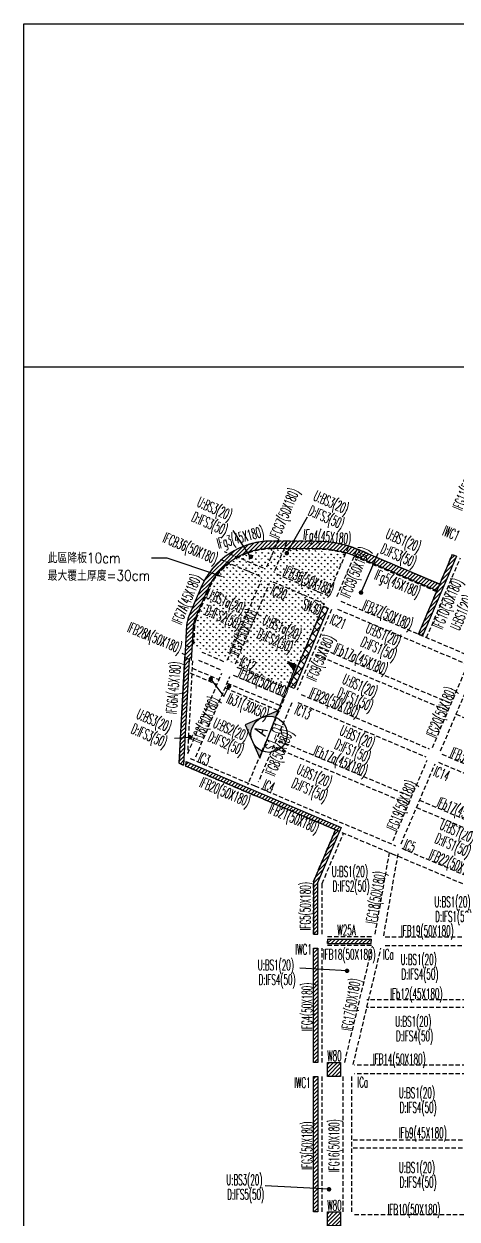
# Model space of a CAD drawing. Header units: centimetres. Extents: x -47768 to 194820, y -149527 to 141949.
# Drawn here: x 58622 to 61099, y 14193 to 21028 of the extents above; entities that cross this region are included whole.
import ezdxf
from ezdxf import colors
from ezdxf.entities.mleader import LeaderData, LeaderLine
from ezdxf.enums import TextEntityAlignment as Align
from ezdxf.math import Vec2, Vec3

# ---------------------------------------------------------------- set-up
doc = ezdxf.new("R2010")
doc.units = ezdxf.units.CM
doc.linetypes.add('CENTER', pattern=[2, 1.25, -0.25, 0.25, -0.25])
doc.linetypes.add('HIDDEN', pattern=[0.375, 0.25, -0.125])
doc.layers.get('0').update_dxf_attribs({"color": 8})
for name, color, linetype in [('0S-B', 6, 'HIDDEN'), ('0S-J', 3, 'HIDDEN'), ('0S-Shear wall', 7, 'Continuous'), ('0S-WALL', 40, 'Continuous'), ('1S-BN', 7, 'Continuous'), ('1S-CN', 2, 'Continuous'), ('1S-FSN(主樓)', 11, 'Continuous'), ('1S-JN', 3, 'Continuous'), ('1S-SN', 4, 'Continuous'), ('1S-SWN', 7, 'Continuous'), ('1S-TEXT', 7, 'Continuous'), ('1S-WN', 40, 'Continuous'), ('detail', 1, 'Continuous'), ('FORHA', 8, 'Continuous'), ('J', 3, 'HIDDEN')]:
    doc.layers.add(name, color=color, linetype=linetype)
doc.layers.add('0S-繪圖區', color=171, linetype='Continuous', plot=False)
doc.styles.add('ae', font='romans.shx', dxfattribs={"bigfont": 'chineset.shx'})
doc.styles.add('CHINA', font='romans.shx', dxfattribs={"width": 0.85, "bigfont": 'chineset.shx'})
doc.styles.add('txt', font='romans.shx', dxfattribs={"height": 0.2, "bigfont": 'chineset.shx'})
pattern_1 = [(45, (-75760.801, -23877.226), (-11.2253202, 11.2253202), [])]
pattern_2 = [(45, (-16251.604, -7087.881), (-11.22532, 11.22532), [])]

# ---------------------------------------------------------------- blocks, each defined once
blk = doc.blocks.new('zw$B17F')
at = {"color": 0, "ltscale": 100}
blk.add_lwpolyline([(0, 8100), (10890, 8100), (10890, 0), (0, 0)], close=True, dxfattribs=at)
blk = doc.blocks.new('*U126')
at = {"layer": 'detail', "linetype": 'Continuous'}
h = blk.add_hatch(color=256, dxfattribs=at)
h.paths.add_polyline_path([(3699.5, 3449.3), (3655.4, 3493.4), (3611.3, 3449.3, -0.394082)])
h.paths.add_polyline_path([(3564, 3402), (3590.7, 3402, -0.189933), (3608.1, 3446.2)])
h.paths.add_polyline_path([(3746.8, 3402), (3702.7, 3446.2, -0.189933), (3720, 3402)])
blk.add_hatch(color=256, dxfattribs=at).paths.add_polyline_path([(3920.9, 3435.7), (3899.4, 3402), (3920.9, 3402)])
at = {"layer": 'detail', "linetype": 'CENTER'}
for p, q in [((3920.9, 3435.7), (3899.2, 3402.2)), ((3920.9, 3402), (3920.9, 3435.7)), ((3720, 3402), (3920.9, 3402))]:
    blk.add_line(p, q, dxfattribs=at)
at = {"layer": 'detail', "linetype": 'Continuous'}
blk.add_line((3720, 3402.2), (3590.7, 3401.9), dxfattribs=at)
blk.add_lwpolyline([(3720, 3402), (3746.8, 3402), (3655.4, 3493.4), (3564, 3402), (3590.7, 3402)], dxfattribs=at)
blk.add_circle((3655.4, 3402), 64.7, dxfattribs=at)
at = {"layer": 'detail', "linetype": 'Continuous', "style": 'CHINA', "flags": 8}
for tag, height, width, p in [('A', 45, 0.9, (3655.4, 3434.4)), ('S1-1', 35, 0.7, (3655.4, 3375.7))]:
    blk.add_attdef(tag, text='', height=height, dxfattribs=dict(at, width=width)).set_placement(p, align=Align.MIDDLE)

msp = doc.modelspace()

# ---------------------------------------------------------------- hatches: boundary and pattern name
at = {"layer": '0S-Shear wall', "ltscale": 100}
h = msp.add_hatch(dxfattribs=at)
h.set_pattern_fill('ANSI37', color=256, scale=10)
h.set_pattern_definition([(45, (60139.186, 17226.733), (-22.4506, 22.4506), []), (135, (60139.186, 17226.733), (-22.4506, -22.4506), [])])
h.paths.add_polyline_path([(60334.5515, 17698.7071), (60362.1666, 17686.9852), (60166.8011, 17226.7328), (60139.1859, 17238.4547)])
at = {"layer": '0S-WALL'}
h = msp.add_hatch(dxfattribs=at)
h.set_pattern_fill('ANSI31', color=256, scale=5)
h.set_pattern_definition([(45, (-31027.88, -24120.562), (-11.2253202, 11.2253202), [])])
edge = h.paths.add_edge_path()
edge.add_line((60999.4014, 17824.0379), (60570.9312, 18005.9127))
edge.add_arc((60292.5684, 17423.7455), 645.2941, 64.44523873, 89.82793486)
edge.add_line((60294.5063, 18069.0367), (60040.9713, 18070.7925))
edge.add_arc((60037.9244, 17630.803), 440, 89.60323383, 157.06302093)
edge.add_line((59632.7134, 17802.2791), (59565.9343, 17644.4749))
edge.add_arc((59740.9117, 17570.4284), 190, 157.06302093, 175.67701337)
edge.add_line((59551.4523, 17584.7504), (59541.781, 17405.0603))
edge.add_line((59541.781, 17405.0603), (59580.9442, 17388.4366))
edge.add_line((59580.9442, 17388.4366), (59591.3698, 17582.1421))
edge.add_arc((59740.9117, 17570.4284), 150, 157.06302093, 175.52115865, ccw=False)
edge.add_line((59602.7716, 17628.8862), (59669.5508, 17786.6904))
edge.add_arc((60037.9244, 17630.803), 400, 89.60323383, 157.06302093, ccw=False)
edge.add_line((60040.6943, 18030.7934), (60294.3089, 18029.0371))
edge.add_arc((60292.5684, 17423.7455), 605.2941, 65.93631561, 89.83524063, ccw=False)
edge.add_line((60539.3781, 17976.4352), (60983.7721, 17787.2177))
edge.add_line((60983.7721, 17787.2177), (60999.4014, 17824.0379))
h = msp.add_hatch(dxfattribs=at)
h.set_pattern_fill('ANSI31', color=256, scale=5)
h.set_pattern_definition([(45, (60884.054, 17542.53), (-11.2253, 11.2253), [])])
h.paths.add_polyline_path([(61071.6054, 17994.1398), (61094.618, 17984.3715), (60901.2059, 17528.7211), (60878.1932, 17538.4894)])
h = msp.add_hatch(dxfattribs=at)
h.set_pattern_fill('ANSI31', color=256, scale=5)
h.set_pattern_definition(pattern_2)
h.paths.add_polyline_path([(59509.1974, 16799.6658), (59533.6744, 16789.276), (59566.258, 17394.6705), (59541.7748, 17404.9458), (59541.781, 17405.0603)])
h = msp.add_hatch(dxfattribs=at)
h.set_pattern_fill('ANSI31', color=256, scale=5)
h.set_pattern_definition(pattern_2)
h.paths.add_polyline_path([(59541.817, 17405.0451), (59541.781, 17405.0603), (59542.6384, 17420.9918), (59547.6779, 17418.8526)])
h.paths.add_polyline_path([(59566.258, 17394.6705), (59541.817, 17405.0451)])
h = msp.add_hatch(dxfattribs=at)
h.set_pattern_fill('ANSI31', color=256, scale=5)
h.set_pattern_definition([(45, (59548.36, 16410.308), (-11.22532, 11.22532), [])])
h.paths.add_polyline_path([(59549.7897, 16809.5945), (60436.2358, 16433.3204), (60426.4675, 16410.3078), (59548.3605, 16783.0421)])
h = msp.add_hatch(dxfattribs=at)
h.set_pattern_fill('ANSI31', color=256, scale=5)
h.set_pattern_definition([(45, (60277.438, 15822.277), (-11.2253, 11.2253), [])])
edge = h.paths.add_edge_path()
edge.add_line((60403.4549, 16420.076), (60277.4381, 16123.1991))
edge.add_line((60277.4381, 16123.1991), (60277.4381, 15822.2766))
edge.add_line((60277.4381, 15822.2766), (60302.4381, 15822.2766))
edge.add_line((60302.4381, 15822.2766), (60302.4381, 16118.1128))
edge.add_line((60302.4381, 16118.1128), (60427.6083, 16412.9952))
h = msp.add_hatch(dxfattribs=at)
h.set_pattern_fill('ANSI31', color=256, scale=5)
h.set_pattern_definition(pattern_1)
h.paths.add_polyline_path([(60357.4373, 15769.8315), (60607.4354, 15769.7766), (60607.4409, 15794.7766), (60357.4428, 15794.8315)])
h = msp.add_hatch(dxfattribs=at)
h.set_pattern_fill('ANSI31', color=256, scale=5)
h.set_pattern_definition(pattern_1)
h.paths.add_polyline_path([(60277.44, 15742.3315), (60302.44, 15742.3315), (60302.44, 15089.127), (60277.44, 15089.127)])
h = msp.add_hatch(dxfattribs=at)
h.set_pattern_fill('ANSI31', color=256, scale=5)
h.set_pattern_definition([(45, (-15403.363, -8868.03), (-11.22532, 11.22532), [])])
h.paths.add_polyline_path([(60357.4379, 15089.127), (60432.4379, 15089.127), (60432.4379, 15009.127), (60357.4379, 15009.127)])
h = msp.add_hatch(dxfattribs=at)
h.set_pattern_fill('ANSI31', color=256, scale=5)
h.set_pattern_definition(pattern_1)
h.paths.add_polyline_path([(60277.44, 15009.127), (60302.44, 15009.127), (60302.44, 14234.1824), (60277.44, 14234.1824)])
h = msp.add_hatch(dxfattribs=at)
h.set_pattern_fill('ANSI31', color=256, scale=5)
h.set_pattern_definition([(45, (-15403.363, -9723.03), (-11.22532, 11.22532), [])])
h.paths.add_polyline_path([(60357.4379, 14234.127), (60432.4379, 14234.127), (60432.4379, 14154.127), (60357.4379, 14154.127)])
at = {"layer": 'FORHA'}
h = msp.add_hatch(dxfattribs=at)
h.set_pattern_fill('GRASS', color=8, angle=358.73807372)
h.set_pattern_definition([(448.738074, (-32822.648, -35016.721), (-17.560612, 18.3517003), [4.7625, -31.1585245]), (403.738074, (-32822.648, -35016.721), (-17.560612, 18.3517003), [4.7625, -20.6375]), (493.738074, (-32822.648, -35016.721), (-18.3517003, -17.560612), [4.7625, -20.6375])])
h.paths.add_polyline_path([(59590.4127, 17471.3951), (59600.049, 17604.8877), (59762.5543, 17914.0615, -0.028387885), (59796.4057, 17943.4319), (59791.138, 17945.6679, -0.037393363), (59840.779, 17978.9146), (59846.5998, 17976.4438, -0.009559629), (59859.9502, 17983.5051), (59907.7072, 17994.9406), (59914.4707, 17984.6059, 0.024857908), (59914.1513, 17984.099, 1.710117025), (59924.6595, 17984.099, 0.551875447), (59914.4707, 17984.6059), (59907.7072, 17994.9406), (59975.5739, 18011.1913), (59984.5886, 17968.8123), (59976.5191, 17967.0958), (59994.8876, 17920.3956), (59992.658, 17970.5288), (59984.5886, 17968.8123), (59975.5739, 18011.1913), (60036.8774, 18025.8705, -0.00239386), (60040.6597, 18025.8624), (60055.1294, 18025.7622), (60057.2456, 18030.7477), (60110.1032, 18027.3072), (60109.2882, 18025.3872), (60137.9583, 18025.1886), (60127.8575, 18006.6469, 0.410201845), (60119.7194, 18004.3091, 1.710117025), (60130.2276, 18004.3091, 0.140783939), (60127.8575, 18006.6469), (60137.9583, 18025.1886), (60143.2089, 18025.1523), (60439.406, 18005.8726, -0.009869384), (60462.2632, 17999.624), (60464.2297, 18004.2568), (60340.0504, 17696.373), (60334.5515, 17698.7071), (60139.1859, 17238.4547), (60015.2346, 17291.0689), (60059.6448, 17404.0709), (60072.3903, 17436.5021), (60022.2345, 17456.2135), (60059.4286, 17404.1559), (60059.6448, 17404.0709), (60015.2346, 17291.0689)])
h.paths.add_polyline_path([(59998.5128, 17673.3484), (59871.3299, 17373.7241), (59759.7647, 17421.0807), (59886.9477, 17720.705)], flags=24)
h.paths.add_polyline_path([(60209.8017, 17456.7274), (59957.4749, 17567.8205), (60006.3124, 17678.7455), (60258.6392, 17567.6523)], flags=24)
h.paths.add_polyline_path([(59863.1398, 17519.6636), (59630.3072, 17622.174), (59679.1447, 17733.0989), (59911.9772, 17630.5886)], flags=24)
h.paths.add_polyline_path([(60117.0663, 17712.4036), (60007.9865, 17758.7052), (60043.1523, 17841.5507), (60152.2321, 17795.249)], flags=24)
h.paths.add_polyline_path([(60156.9781, 18223.9422), (60018.0732, 17896.7028), (59906.508, 17944.0594), (60045.4129, 18271.2989)], flags=9)
h.paths.add_polyline_path([(60129.495, 17134.1495), (59803.6363, 17272.4683), (59850.9929, 17384.0335), (60176.8516, 17245.7147)], flags=9)
h.paths.add_polyline_path([(60388.413, 17717.8343), (60062.5543, 17856.1531), (60109.9109, 17967.7183), (60435.7696, 17829.3995)], flags=9)
h.paths.add_polyline_path([(59886.9686, 17605.908), (59635.1041, 17718.0453), (59684.4006, 17828.767), (59936.2651, 17716.6298)], flags=9)
h.paths.add_polyline_path([(60159.7711, 17387.4653), (59926.9386, 17489.9756), (59975.776, 17600.9005), (60208.6086, 17498.3902)], flags=9)
h.paths.add_polyline_path([(60460.4376, 17912.4927), (60139.5753, 17944.9521), (60151.774, 18065.5366), (60472.6363, 18033.0772)], flags=9)
h.paths.add_polyline_path([(60316.36, 17626.1659), (60184.9486, 17678.0962), (60218.0252, 17761.7977), (60349.4366, 17709.8674)], flags=9)
h.paths.add_polyline_path([(59938.0649, 17303.1302), (59828.9851, 17349.4318), (59864.1509, 17432.2773), (59973.2307, 17385.9756)], flags=9)

# ---------------------------------------------------------------- linework, layer by layer
at = {"layer": '0S-B', "ltscale": 100}
for p, q in [((60011.4158, 17922.7106), (60082.3088, 18089.724)), ((60057.4411, 17903.174), (60128.3341, 18070.1875)), ((59991.7469, 17914.7636), (59769.1822, 18009.2367)), ((60365.81, 17772.2792), (60481.283, 18044.3631)), ((60411.8364, 17752.7455), (60527.3095, 18024.8294)), ((60479.9544, 18041.2331), (60527.3093, 18024.8289)), ((60878.193, 17538.4895), (61071.6052, 17994.1399)), ((59972.2103, 17868.7383), (59749.6457, 17963.2114)), ((60924.2183, 17518.953), (61117.6304, 17974.6033)), ((59784.7918, 17388.8178), (59980.1573, 17849.0702)), ((60065.3873, 17883.5051), (60359.9488, 17758.4711)), ((59830.817, 17369.2812), (60026.1826, 17829.5336)), ((60045.8507, 17837.4799), (60340.4123, 17712.4459)), ((60433.5892, 17727.2126), (61165.3906, 17416.5814)), ((60334.5517, 17698.6387), (60139.1861, 17238.3863)), ((60380.5769, 17679.1022), (60185.2114, 17218.8497)), ((60414.0526, 17681.1874), (61145.854, 17370.5562)), ((59567.2145, 17464.8779), (59545.4967, 17474.0965)), ((59765.1228, 17380.8708), (59640.8547, 17433.6195)), ((59547.6779, 17418.8526), (59525.9601, 17428.0713)), ((59745.5863, 17334.8455), (59621.3181, 17387.5942)), ((59558.6461, 16856.0521), (59753.5331, 17315.1769)), ((59604.6714, 16836.5155), (59799.5583, 17295.6404)), ((59819.2266, 17303.587), (60113.7882, 17178.5531)), ((59838.7632, 17349.6123), (60133.3248, 17224.5783)), ((60958.419, 16890.6426), (61153.779, 17350.8226)), ((61004.4433, 16871.1039), (61199.8033, 17331.2839)), ((60107.9276, 17164.7459), (59900.8401, 16676.8783)), ((60206.9651, 17193.3198), (60938.7665, 16882.6886)), ((60153.9529, 17145.2094), (59961.9983, 16692.9927)), ((60187.4286, 17147.2946), (60919.2299, 16836.6633)), ((59573.3655, 16826.7461), (59941.5674, 16670.4537)), ((60732.2659, 16357.8637), (60927.1606, 16817.0023)), ((61012.427, 16851.4775), (61744.2265, 16540.841)), ((59553.8289, 16780.7209), (59922.0309, 16624.4284)), ((60778.2911, 16338.327), (60973.1857, 16797.4656)), ((60992.8901, 16805.4524), (61724.6897, 16494.8159)), ((59922.0309, 16624.4284), (60727.4727, 16282.5393)), ((59941.5674, 16670.4537), (60747.0092, 16328.5645)), ((60630.0546, 15822.3317), (60713.0525, 16292.9581)), ((60679.2947, 15813.6479), (60762.2926, 16284.2743)), ((60727.4766, 16282.55), (61532.9139, 15940.6491)), ((60782.6618, 16313.4422), (61516.8003, 16001.8075)), ((60608.3864, 15807.3315), (60357.44, 15807.3315)), ((60688.3864, 15807.3315), (61536.7473, 15807.3315)), ((60277.4379, 15089.1276), (60277.4379, 15742.2767)), ((60327.4379, 15089.1276), (60327.4379, 15742.2767)), ((60608.3864, 15757.3315), (60357.44, 15757.3315)), ((60456.2837, 15089.1276), (60614.9589, 15753.8853)), ((60504.9174, 15077.5189), (60663.5926, 15742.2766)), ((60688.3864, 15757.3315), (61536.7473, 15757.3315)), ((61452.4379, 15074.1824), (60512.4379, 15074.1824)), ((60277.4379, 14234.1276), (60277.4379, 15009.1276)), ((60327.4379, 14234.1276), (60327.4379, 15009.1276)), ((60447.4381, 14234.1276), (60447.4381, 15009.1276)), ((60497.4381, 14234.1276), (60497.4381, 15009.1276)), ((61452.4379, 15024.1824), (60512.4379, 15024.1824)), ((60512.4379, 14219.1824), (61452.4379, 14219.1824))]:
    msp.add_line(p, q, dxfattribs=at)
for points in [[(60128.3343, 18070.188), (60074.1752, 18070.5631)], [(59585.8395, 17386.3586), (59557.2752, 16855.6406)], [(60277.4379, 15822.2767), (60277.4379, 16123.1992), (60403.4547, 16420.0761)], [(60327.4379, 15822.2767), (60327.4379, 16113.0266), (60449.48, 16400.5396)]]:
    msp.add_lwpolyline(points, dxfattribs=at)
for points in [[(59795.5641, 17998.0385, 0.147844683), (59632.7134, 17802.2797), (59565.9343, 17644.4755, 0.081397923), (59551.4523, 17584.751), (59509.1974, 16799.6664), (60403.4549, 16420.0766)], [(59796.4057, 17943.363, 0.128854072), (59674.1554, 17784.7418), (59607.3763, 17626.9376, 0.080608444), (59596.3593, 17581.8119), (59590.4127, 17471.3262)]]:
    msp.add_lwpolyline(points, format="xyb", dxfattribs=at)
at = {"layer": '0S-J', "ltscale": 100}
for p, q in [((60509.6969, 17983.4193), (60981.7888, 17782.6284)), ((60527.3095, 18024.8294), (60999.4014, 17824.0385)), ((60305.4331, 17463.6865), (61064.85, 17141.3459)), ((60287.8508, 17422.2635), (61047.2677, 17099.923)), ((61093.2907, 17080.3881), (61852.7341, 16758.0363)), ((60061.4931, 16888.9983), (60820.8977, 16566.663)), ((60079.0755, 16930.4213), (60838.48, 16608.0859)), ((60866.9224, 16547.1274), (61626.3769, 16224.7709)), ((60884.5047, 16588.5504), (61643.9592, 16266.1938)), ((61491.4842, 15447.7794), (60582.5559, 15447.7794)), ((61491.4842, 15402.7794), (60582.5559, 15402.7794)), ((61467.44, 14644.1824), (60497.4381, 14644.1824)), ((61467.44, 14599.1824), (60497.4381, 14599.1824))]:
    msp.add_line(p, q, dxfattribs=at)
for points in [[(60074.1752, 18070.5631), (60040.9713, 18070.793, 0.148648019), (59795.5641, 17998.0385)], [(60479.9546, 18041.2336, 0.073036992), (60294.5063, 18069.0373), (60128.3343, 18070.188)], [(60055.1294, 18025.6933), (60040.6597, 18025.7935, 0.128846802), (59846.5998, 17976.3749, 0.128846802)], [(60462.2632, 17999.5551, 0.071052828), (60294.2845, 18024.0372), (60109.2882, 18025.3183)]]:
    msp.add_lwpolyline(points, format="xyb", dxfattribs=at)
at = {"layer": '0S-Shear wall', "ltscale": 100}
msp.add_lwpolyline([(60334.5515, 17698.7071), (60362.1666, 17686.9852), (60166.8011, 17226.7328), (60139.1859, 17238.4547), (60334.5515, 17698.7071)], dxfattribs=at)
at = {"layer": '0S-WALL'}
for p, q in [((60357.4428, 15794.8315), (60357.44, 15782.3315)), ((60357.4428, 15794.8315), (60607.4409, 15794.7766)), ((60607.4409, 15794.7766), (60607.4381, 15782.2766)), ((60357.4373, 15769.8315), (60357.44, 15782.3315)), ((60357.4373, 15769.8315), (60607.4354, 15769.7766)), ((60607.4354, 15769.7766), (60607.4381, 15782.2766))]:
    msp.add_line(p, q, dxfattribs=at)
msp.add_lwpolyline([(59580.9442, 17388.4366), (59591.3698, 17582.1421, -0.080713411), (59602.7716, 17628.8862), (59669.5508, 17786.6904, -0.303155086), (60040.6943, 18030.7934), (60294.3089, 18029.0371, -0.104658361), (60539.3781, 17976.4352), (60983.7721, 17787.2177), (60999.4014, 17824.0379), (60570.9312, 18005.9127, 0.111207977), (60294.5063, 18069.0367), (60040.9713, 18070.7925, 0.303155086), (59632.7134, 17802.2791), (59565.9343, 17644.4749, 0.081397923), (59551.4523, 17584.7504), (59541.7748, 17404.9458)], format="xyb", dxfattribs=at)
at = {"layer": '0S-WALL', "ltscale": 100}
msp.add_lwpolyline([(61071.6054, 17994.1398), (61094.618, 17984.3715), (60901.2059, 17528.7211), (60878.1932, 17538.4894), (61071.6054, 17994.1398)], dxfattribs=at)
at = {"layer": '0S-WALL'}
for points in [[(59541.7748, 17404.9458), (59566.258, 17394.6705), (59533.6744, 16789.276), (59509.1974, 16799.6658), (59541.781, 17405.0603)], [(59549.7897, 16809.5945), (60436.2358, 16433.3204), (60426.4675, 16410.3078), (59548.3605, 16783.0421), (59549.7897, 16809.5945)], [(60403.4549, 16420.076), (60277.4381, 16123.1991), (60277.4381, 15822.2766), (60302.4381, 15822.2766), (60302.4381, 16118.1128), (60427.6083, 16412.9952)]]:
    msp.add_lwpolyline(points, dxfattribs=at)
for points in [[(60277.44, 15742.3315), (60302.44, 15742.3315), (60302.44, 15089.127), (60277.44, 15089.127)], [(60277.44, 15009.127), (60302.44, 15009.127), (60302.44, 14234.1824), (60277.44, 14234.1824)]]:
    msp.add_lwpolyline(points, close=True, dxfattribs=at)
at = {"layer": '1S-JN'}
for p, q in [((59690.0217, 17281.4587), (59764.443, 17181.7856)), ((59764.443, 17181.7856), (59794.2241, 17238.8209))]:
    msp.add_line(p, q, dxfattribs=at)
at = {"layer": '1S-JN', "const_width": 13.5}
for points in [[(59684.7676, 17284.4151, -0.584755303), (59695.2758, 17284.4151, -1.710117025), (59684.7676, 17284.4151, -0.557367557)], [(59788.97, 17241.7773, -0.584755303), (59799.4782, 17241.7773, -1.710117025), (59788.97, 17241.7773, -0.557367557)]]:
    msp.add_lwpolyline(points, format="xyb", dxfattribs=at)
at = {"layer": '1S-SN', "ltscale": 100}
for p, q in [((60124.9735, 18001.3527), (60243.1384, 18209.9348)), ((59917.6889, 17979.6883), (59818.1607, 18131.7701)), ((60549.3869, 17775.9702), (60647.2062, 18001.7408)), ((59569.6681, 16946.794), (59483.0033, 16941.7086))]:
    msp.add_line(p, q, dxfattribs=at)
at = {"layer": '1S-SN', "linetype": 'Continuous'}
for p, q in [((60469.4341, 15612.8388), (60199.5913, 15627.5472)), ((60366.5622, 14363.3289), (60000.4623, 14383.284))]:
    msp.add_line(p, q, dxfattribs=at)
at = {"layer": '1S-SN', "color": 4, "linetype": 'Continuous', "const_width": 13.5}
for points in [[(59914.1513, 17984.099, -0.584755303), (59924.6595, 17984.099, -1.710117025), (59914.1513, 17984.099, -0.557367557)], [(60119.7194, 18004.3091, -0.584755303), (60130.2276, 18004.3091, -1.710117025), (60119.7194, 18004.3091, -0.557367557)], [(60544.1328, 17778.9266, -0.584755303), (60554.641, 17778.9266, -1.710117025), (60544.1328, 17778.9266, -0.557367557)], [(59566.1305, 16951.2047, -0.584755303), (59576.6387, 16951.2047, -1.710117025), (59566.1305, 16951.2047, -0.557367557)], [(60464.18, 15615.7952, -0.584755303), (60474.6882, 15615.7952, -1.710117025), (60464.18, 15615.7952, -0.557367557)], [(60361.3081, 14366.2853, -0.584755303), (60371.8163, 14366.2853, -1.710117025), (60361.3081, 14366.2853, -0.557367557)]]:
    msp.add_lwpolyline(points, format="xyb", dxfattribs=at)
at = {"layer": '1S-WN', "ltscale": 100}
for points in [[(60357.4379, 15089.1959), (60432.4379, 15089.1959), (60432.4379, 15009.1959), (60357.4379, 15009.1959)], [(60357.4379, 14234.1959), (60432.4379, 14234.1959), (60432.4379, 14154.1959), (60357.4379, 14154.1959)]]:
    msp.add_lwpolyline(points, close=True, dxfattribs=at)
at = {"layer": 'J', "ltscale": 100}
for p, q in [((59571.831, 17316.3285), (59726.1819, 17250.8105)), ((59583.553, 17343.9437), (59737.9038, 17278.4256)), ((59772.2071, 17231.2739), (60084.3106, 17098.7939)), ((59783.9291, 17258.8891), (60096.0325, 17126.409))]:
    msp.add_line(p, q, dxfattribs=at)

# ---------------------------------------------------------------- block references
at = {"layer": '0S-繪圖區', "ltscale": 100}
msp.add_blockref('zw$B17F', (58621.7225, 12928.2494), dxfattribs=at)
at = {"layer": '0S-繪圖區', "color": 11, "ltscale": 100}
msp.add_blockref('zw$B17F', (58621.7225, 10967.7048), dxfattribs=at)
at = {"layer": 'detail', "linetype": 'Continuous'}
ref = msp.add_blockref('*U126', (62950.1963, 9531.514), dxfattribs=dict(at, xscale=1.6, yscale=1.6, zscale=1.6, rotation=68.54501089111426))
ref.add_attrib('S1-1', 'S1-01', dxfattribs={"linetype": 'Continuous', "height": 56, "rotation": 428.54501089, "style": 'CHINA', "width": 0.65, "flags": 8}).set_placement((60055.5445, 16953.1665), align=Align.MIDDLE)
ref.add_attrib('A', 'A', dxfattribs={"linetype": 'Continuous', "height": 72, "rotation": 428.54501089, "style": 'CHINA', "width": 0.7, "flags": 8}).set_placement((59975.2014, 16984.7416), align=Align.MIDDLE)

# ---------------------------------------------------------------- texts
at = {"layer": '1S-BN', "style": 'txt', "width": 0.5}
for s, rotation, p in [('IFG11(50X180)', 427, (61161.4802, 18389.432)), ('IFCG7(50X180)', 427, (60115.5546, 18225.9421)), ('IFCB36(50X180)', 337, (59573.0319, 18025.3211)), ('IFCG9(50X180)', 427, (60519.7675, 17889.9939)), ('IFB36(50X180)', 337, (60249.1619, 17842.7763)), ('IFG7A(45X180)', 427, (59555.7976, 17736.2771)), ('IFG10(50X180)', 427, (61048.4704, 17711.0076)), ('IFB37(50X180)', 337, (60701.473, 17646.1624)), ('IFG7(50X180)', 427, (59879.1388, 17547.2145)), ('IFB28A(50X180)', 337, (59369.1558, 17513.7869)), ('IFG9(50X180)', 427, (60320.9725, 17400.7519)), ('IFG6A(45X180)', 805.10578348, (59480.7506, 17231.2691)), ('IFB28(50X180)', 337, (59990.244, 17259.0915)), ('IFB29(50X180)', 337, (60397.4353, 17145.1298)), ('IFG20(50X180)', 427, (61010.4832, 17090.1413)), ('IFG6(50X180)', 427, (59661.3616, 17046.9173)), ('IFG8(50X180)', 427, (60085.4093, 16858.8509)), ('IFB30(50X180)', 337, (61202.8771, 16803.24)), ('IFB20(50X180)', 337, (59771.0793, 16631.6028)), ('IFG19(50X180)', 427, (60784.0985, 16556.8123)), ('IFB21(50X180)', 337, (60164.9223, 16481.5538)), ('IFB22(50X180)', 337, (61081.7213, 16219.1566)), ('IFG18(50X180)', 439.90326011, (60636.7364, 16031.4946)), ('IFG5(50X180)', 90, (60235.4411, 15982.235)), ('IFB19(50X180)', 360.00000028, (60928.6872, 15837.4004)), ('IFB18(50X180)', 360.00003354, (60482.0401, 15702.8992)), ('IFG4(50X180)', 90, (60244.6301, 15407.1559)), ('IFG17(50X180)', 440.54324279, (60496.6063, 15418.9694)), ('IFB14(50X180)', 360.00002348, (60768.2482, 15104.2513)), ('IFG3(50X180)', 90, (60244.6296, 14613.1562)), ('IFG16(50X180)', 90, (60399.6302, 14613.1558)), ('IFB10(50X180)', 360.000003, (60852.1374, 14245.0513))]:
    msp.add_text(s, height=60, rotation=rotation, dxfattribs=at).set_placement(p, align=Align.MIDDLE)
at = {"layer": '1S-CN', "style": 'txt', "width": 0.5}
for s, p in [('IWC1', (61065.3949, 18115.6778)), ('IC20', (60080.1093, 17776.9771)), ('IC21', (60419.076, 17610.024)), ('IC12', (59901.1079, 17367.7037)), ('IC13', (60217.7514, 17093.2163)), ('IC3', (59652.9561, 16825.6216)), ('IC14', (61011.2842, 16741.0096)), ('IC4', (60022.3272, 16668.8329)), ('IC5', (60827.9844, 16327.4506))]:
    msp.add_text(s, height=60, rotation=337, dxfattribs=at).set_placement(p, align=Align.MIDDLE)
for s, p in [('IWC1', (60221.1434, 15736.0621)), ('ICa', (60705.6814, 15706.8507)), ('IWC1', (60214.3266, 14972.8551)), ('ICa', (60559.654, 14976.1829))]:
    msp.add_text(s, height=60, dxfattribs=at).set_placement(p, align=Align.MIDDLE)
at = {"layer": '1S-FSN(主樓)', "ltscale": 100, "style": 'ae', "width": 0.5}
for s, p in [('D:IFS3(50)', (60242.7454, 18221.3328)), ('D:IFS3(50)', (59576.1958, 18185.6798)), ('D:IFS2(50)', (59652.8414, 17650.2763)), ('D:IFS2(50)', (59949.4728, 17518.0779)), ('D:IFS1(50)', (60542.444, 17471.0136)), ('D:IFS1(50)', (60407.7674, 17179.7522)), ('D:IFS2(50)', (59669.1241, 16928.8745)), ('D:IFS1(50)', (60393.0746, 16886.0451)), ('D:IFS1(50)', (60147.6338, 16663.8853)), ('D:IFS1(50)', (60965.913, 16346.603))]:
    msp.add_text(s, height=60, rotation=336.2373114, dxfattribs=at).set_placement(p)
at = {"layer": '1S-FSN(主樓)', "style": 'CHINA', "width": 0.5}
msp.add_text('D:IFS3(50)', height=60, rotation=336, dxfattribs=at).set_placement((60655.5188, 18003.811))
at = {"layer": '1S-FSN(主樓)', "linetype": 'Continuous', "style": 'ae', "width": 0.5}
msp.add_text('D:IFS2(50)', height=60, dxfattribs=at).set_placement((60386.8478, 16066.9866))
at = {"layer": '1S-FSN(主樓)', "ltscale": 100, "style": 'ae', "width": 0.5}
msp.add_text('D:IFS1(50)', height=60, dxfattribs=at).set_placement((60973.3311, 15893.7906))
at = {"layer": '1S-JN', "style": 'txt', "width": 0.5}
for s, rotation, p in [('IFg3(45X180)', 375.21383363, (59860.7915, 18087.3826)), ('IFg4(45X180)', 354.22343619, (60356.0381, 18091.395)), ('IFg5(45X180)', 337, (60757.1692, 17824.8768)), ('IFb17a(45X180)', 337, (60547.4286, 17393.6266)), ('Ib31(30X50)', 337, (59901.8231, 17122.9968)), ('IFb17a(45X180)', 337, (60432.2532, 16808.6062)), ('IFb17(45X180)', 337, (61126.5202, 16518.4684)), ('IFb9(45X180)', 359.99999937, (60903.0719, 14681.652))]:
    msp.add_text(s, height=60, rotation=rotation, dxfattribs=at).set_placement(p, align=Align.MIDDLE)
msp.add_text('IFb12(45X180)', height=60, dxfattribs=at).set_placement((60866.0649, 15477.8483), align=Align.MIDDLE)
at = {"layer": '1S-SN', "style": 'CHINA', "width": 0.5}
for s, p in [('U:BS3(20)', (59606.1063, 18270.8793)), ('U:BS3(20)', (60272.6559, 18306.5322)), ('U:BS1(20)', (60685.4293, 18089.0105)), ('U:BS1a(20)', (59657.7545, 17746.0541)), ('U:BS3(20)', (59259.5439, 17059.0163)), ('D:IFS3(50)', (59229.6335, 16973.8168))]:
    msp.add_text(s, height=60, rotation=336, dxfattribs=at).set_placement(p)
at = {"layer": '1S-SN', "linetype": 'Continuous', "style": 'ae', "width": 0.5}
for s, rotation, p in [('U:BS1(20)', 66.2373114, (61111.1455, 17554.535)), ('U:BS1a(20)', 336.2373114, (59980.0091, 17595.9228)), ('U:BS1(20)', 336.2373114, (60571.6762, 17549.4327)), ('U:BS1(20)', 336.2373114, (60436.9995, 17258.1713)), ('U:BS2(20)', 336.2373114, (59698.3563, 17007.2936)), ('U:BS1(20)', 336.2373114, (60422.3068, 16964.4642)), ('U:BS1(20)', 336.2373114, (60176.8659, 16742.3044)), ('U:BS1(20)', 336.2373114, (60995.1452, 16425.0221))]:
    msp.add_text(s, height=60, rotation=rotation, dxfattribs=at).set_placement(p)
for s, p in [('U:BS1(20)', (60382.0028, 16150.5366)), ('U:BS1(20)', (60968.4861, 15977.3406)), ('U:BS1(20)', (59958.6953, 15615.9118)), ('U:BS1(20)', (60775.6155, 15647.7331)), ('D:IFS4(50)', (59963.5403, 15532.3618)), ('D:IFS4(50)', (60780.4605, 15564.1831)), ('U:BS1(20)', (60744.8385, 15294.0058)), ('D:IFS4(50)', (60749.6835, 15210.4558)), ('U:BS1(20)', (60765.3964, 14885.1554)), ('D:IFS4(50)', (60770.2414, 14801.6054)), ('U:BS1(20)', (60765.3964, 14457.9216)), ('U:BS3(20)', (59778.8756, 14387.9247)), ('D:IFS4(50)', (60770.2414, 14374.3716)), ('D:IFS5(50)', (59783.7206, 14304.3747))]:
    msp.add_text(s, height=60, dxfattribs=at).set_placement(p)
at = {"layer": '1S-SWN', "linetype": 'Continuous', "style": 'CHINA', "width": 0.5}
msp.add_text('SW30', height=60, rotation=338.43739119, dxfattribs=at).set_placement((60267.1926, 17693.9818), align=Align.MIDDLE)
at = {"layer": '1S-WN', "style": 'CHINA', "width": 0.5}
for s, p in [('W25A', (60467.1331, 15846.7822)), ('W80', (60397.399, 15126.7715)), ('W80', (60397.399, 14271.7714))]:
    msp.add_text(s, height=60, dxfattribs=at).set_placement(p, align=Align.MIDDLE)

# ---------------------------------------------------------------- leaders
at = {"layer": '1S-TEXT', "ltscale": 100}
ml = msp.add_multileader_mtext('Standard', dxfattribs=at)
ml.set_content('此區降板10cm\\P最大覆土厚度=30cm', color=7, style='CHINA')
ml.set_leader_properties(color=256, linetype='ByLayer', lineweight=-1)
ml.build(insert=Vec2(0, 0))
ml.multileader.update_dxf_attribs({"dogleg_length": 0.6, "arrow_head_size": 49.5, "scale": 150})
ctx = ml.context
ctx.base_point, ctx.scale, ctx.char_height, ctx.arrow_head_size, ctx.landing_gap_size, ctx.plane_origin = Vec3(58735.169, 17973.5857), 150, 60, 49.5, 22.5, Vec3(59674.1424, 17499.5124)
notes = []
notes.append((ctx, [(0, (1, 1, 0), (59441.284, 17973.5857), (-1, 0), 90, [(0, [(59765.3348, 17863.81)], 256, [])])]))
ctx.mtext.insert, ctx.mtext.flow_direction = Vec3(58757.669, 18003.5857), 5
for ctx, leaders in notes:
    for number, flags, end, landing, length, lines in leaders:
        leader = LeaderData()
        leader.index, (leader.has_last_leader_line, leader.has_dogleg_vector, leader.attachment_direction) = number, flags
        leader.last_leader_point, leader.dogleg_vector, leader.dogleg_length = Vec3(end), Vec3(landing), length
        for number, points, colour, breaks in lines:
            line = LeaderLine()
            line.index, line.vertices, line.color, line.breaks = number, Vec3.list(points), colors.encode_raw_color(colour), breaks
            leader.lines.append(line)
        ctx.leaders.append(leader)

doc.saveas('drawing.dxf')
